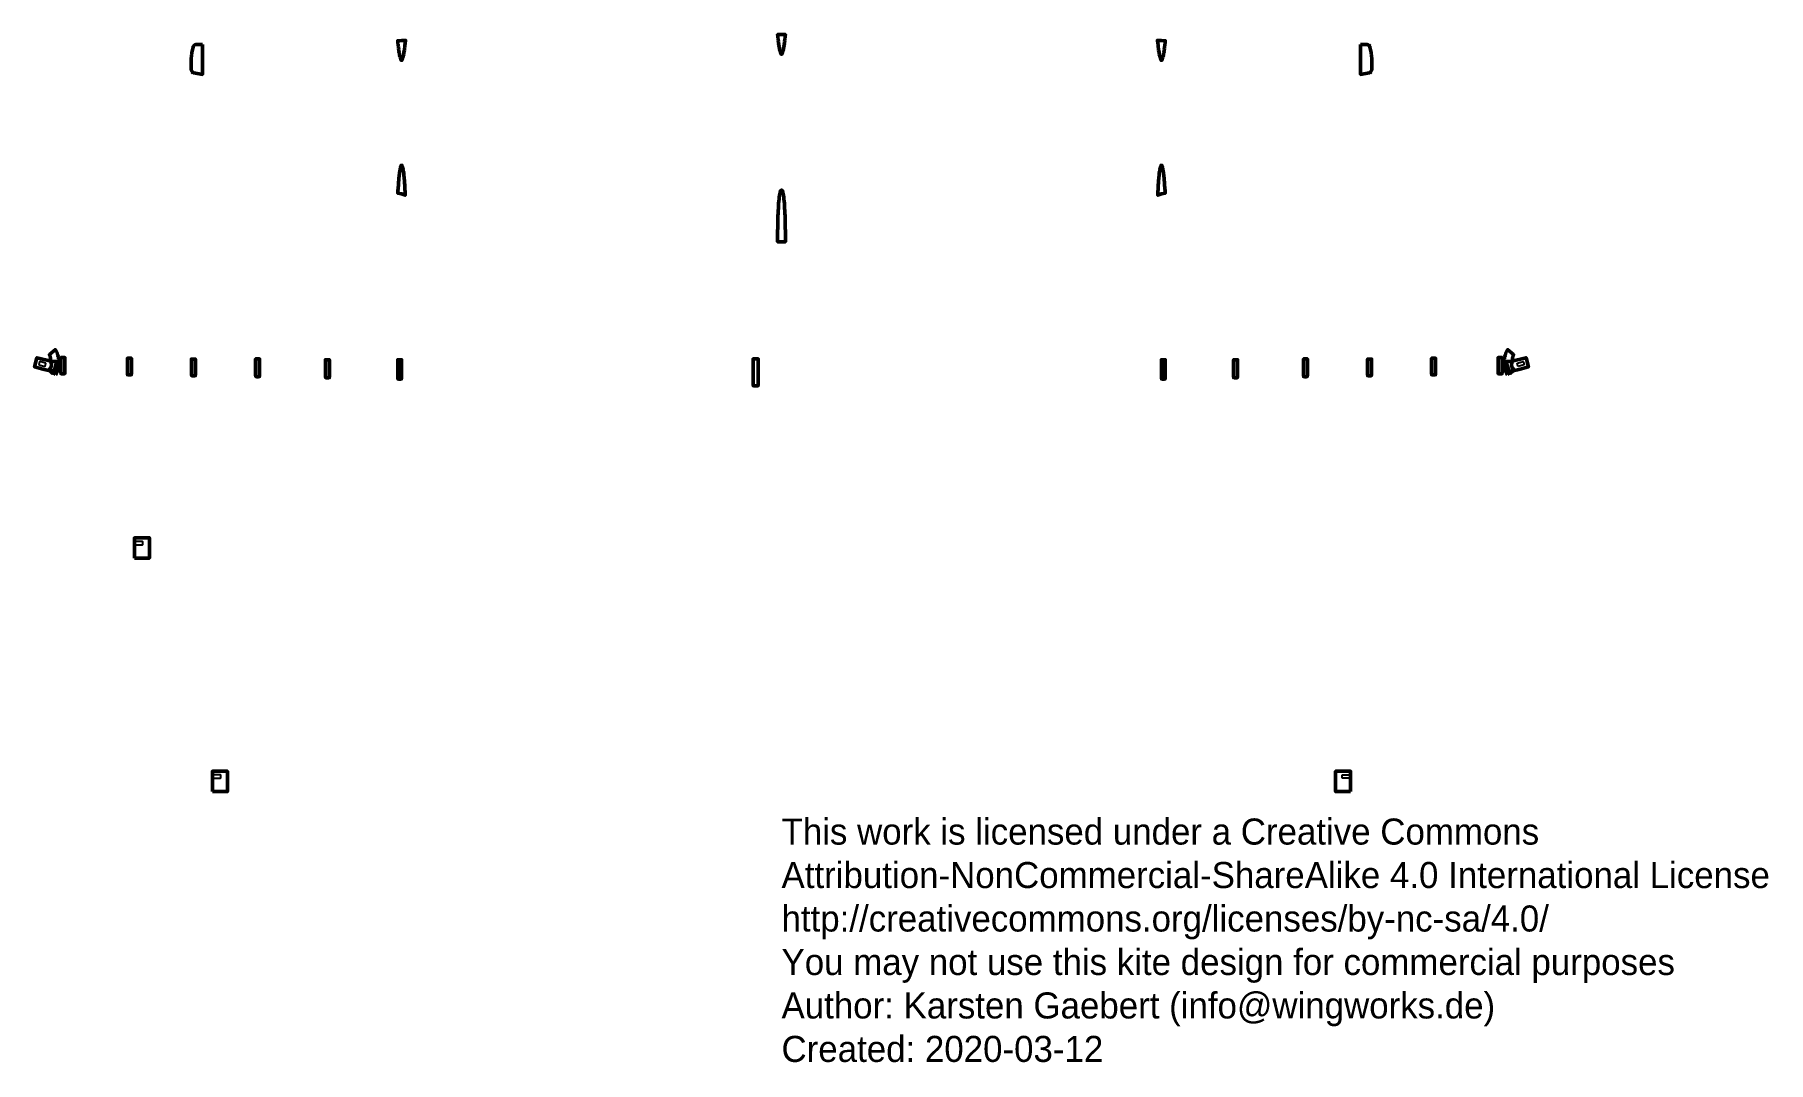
# Model space of a CAD drawing. Header units: millimetres. Extents: x -5729 to 7569, y -5370 to 2512.
import ezdxf

# ---------------------------------------------------------------- set-up
doc = ezdxf.new("R2010")
doc.units = ezdxf.units.MM
doc.layers.add('CUT', color=6, linetype='Continuous', lineweight=50)
doc.layers.add('PEN', color=5, linetype='Continuous')
doc.layers.add('TEXT', color=3, linetype='Continuous')

# ---------------------------------------------------------------- blocks, each defined once
blk = doc.blocks.new('cordura UV-SAIL-1.le_seam_patch_(0)')
at = {"layer": 'CUT'}
blk.add_lwpolyline([(0, 0), (-30, -1), (-30, 1), (-30, 4), (-30, 10), (-30, 19), (-30, 29), (-30, 41), (-30, 54), (-30, 69), (-30, 85), (-29, 102), (-29, 120), (-29, 139), (-28, 158), (-28, 178), (-27, 198), (-26, 217), (-25, 237), (-24, 256), (-23, 275), (-22, 293), (-21, 310), (-19, 326), (-17, 341), (-15, 355), (-13, 367), (-11, 377), (-9, 385), (-6, 391), (-3, 395), (0, 396), (3, 395), (6, 391), (9, 385), (11, 377), (13, 367), (15, 355), (17, 341), (19, 326), (21, 310), (22, 293), (23, 275), (24, 256), (25, 237), (26, 217), (27, 198), (28, 178), (28, 158), (29, 139), (29, 120), (29, 102), (30, 85), (30, 69), (30, 54), (30, 41), (30, 29), (30, 19), (30, 10), (30, 4), (30, 1), (30, -1), (0, 0)], close=True, dxfattribs=at)
blk = doc.blocks.new('cordura UV-SAIL-1.te_seam_patch_(1)')
at = {"layer": 'CUT'}
blk.add_lwpolyline([(0, 0), (-30, 0), (-30, -1), (-30, -2), (-30, -4), (-29, -7), (-29, -11), (-28, -16), (-28, -21), (-27, -26), (-26, -32), (-26, -39), (-25, -46), (-24, -53), (-23, -60), (-22, -68), (-21, -75), (-20, -83), (-18, -90), (-17, -97), (-16, -104), (-15, -111), (-13, -118), (-12, -124), (-10, -129), (-9, -134), (-8, -139), (-6, -143), (-5, -146), (-3, -148), (-2, -150), (0, -150), (2, -150), (3, -148), (5, -146), (6, -143), (8, -139), (9, -134), (10, -129), (12, -124), (13, -118), (15, -111), (16, -104), (17, -97), (18, -90), (20, -83), (21, -75), (22, -68), (23, -60), (24, -53), (25, -46), (26, -39), (26, -32), (27, -26), (28, -21), (28, -16), (29, -11), (29, -7), (30, -4), (30, -2), (30, -1), (30, 0), (0, 0)], close=True, dxfattribs=at)
blk = doc.blocks.new('cordura UV-STRUT-1-SEGMENT-4-tab_(2)')
at = {"layer": 'CUT'}
blk.add_lwpolyline([(0, 0), (87, 0), (115, -1), (116, 8), (116, 12), (116, 16), (116, 20), (116, 24), (116, 28), (117, 32), (117, 36), (117, 40), (117, 44), (117, 49), (117, 53), (117, 57), (117, 61), (117, 65), (117, 69), (117, 73), (117, 77), (117, 81), (117, 85), (117, 89), (117, 93), (117, 98), (117, 102), (117, 106), (117, 110), (117, 114), (117, 118), (117, 122), (116, 126), (116, 130), (116, 134), (116, 138), (116, 142), (116, 147), (115, 156), (87, 154), (0, 154)], close=True, dxfattribs=at)
at = {"layer": 'PEN'}
blk.add_lwpolyline([(115, 82), (109, 82), (115, 85), (109, 88), (115, 91), (109, 94), (115, 97), (109, 100), (115, 103), (109, 106), (115, 109), (109, 112), (114, 115), (108, 118), (114, 121), (108, 124), (114, 127), (108, 130), (114, 133), (108, 136), (114, 139), (108, 139)], dxfattribs=at)
blk.add_lwpolyline([(2, 126), (0, 124), (0, 103), (2, 101), (62, 101), (64, 103), (64, 124), (62, 126)], close=True, dxfattribs=at)
blk = doc.blocks.new('cordura UV-SAIL-5.le_seam_patch_(3)')
at = {"layer": 'CUT'}
blk.add_lwpolyline([(0, 0), (-29, 7), (-29, 8), (-29, 10), (-29, 13), (-28, 18), (-28, 23), (-28, 29), (-27, 37), (-27, 45), (-26, 53), (-25, 62), (-25, 72), (-24, 82), (-23, 93), (-22, 103), (-21, 114), (-20, 124), (-19, 135), (-18, 145), (-16, 155), (-15, 165), (-14, 174), (-12, 183), (-11, 191), (-10, 198), (-8, 204), (-7, 210), (-5, 214), (-3, 217), (-2, 219), (0, 220), (2, 219), (4, 217), (5, 214), (7, 209), (9, 203), (10, 196), (12, 188), (13, 180), (14, 170), (16, 161), (17, 150), (18, 139), (19, 128), (20, 117), (21, 105), (22, 94), (23, 83), (24, 71), (25, 61), (25, 50), (26, 40), (26, 31), (27, 22), (27, 15), (28, 8), (28, 2), (28, -3), (28, -6), (28, -9), (29, -9), (0, 0)], close=True, dxfattribs=at)
blk = doc.blocks.new('cordura UV-SAIL-5.le_seam_patch.left_(4)')
at = {"layer": 'CUT'}
blk.add_lwpolyline([(0, 0), (29, 7), (29, 8), (29, 10), (29, 13), (28, 18), (28, 23), (28, 29), (27, 37), (27, 45), (26, 53), (25, 62), (25, 72), (24, 82), (23, 93), (22, 103), (21, 114), (20, 124), (19, 135), (18, 145), (16, 155), (15, 165), (14, 174), (12, 183), (11, 191), (10, 198), (8, 204), (7, 210), (5, 214), (3, 217), (2, 219), (0, 220), (-2, 219), (-4, 217), (-5, 214), (-7, 209), (-9, 203), (-10, 196), (-12, 188), (-13, 180), (-14, 170), (-16, 161), (-17, 150), (-18, 139), (-19, 128), (-20, 117), (-21, 105), (-22, 94), (-23, 83), (-24, 71), (-25, 61), (-25, 50), (-26, 40), (-26, 31), (-27, 22), (-27, 15), (-28, 8), (-28, 2), (-28, -3), (-28, -6), (-28, -9), (-29, -9), (0, 0)], close=True, dxfattribs=at)
blk = doc.blocks.new('cordura UV-SAIL-5.te_seam_patch_(5)')
at = {"layer": 'CUT'}
blk.add_lwpolyline([(0, 0), (-30, -1), (-30, -1), (-30, -3), (-30, -5), (-29, -8), (-29, -12), (-28, -16), (-28, -21), (-27, -27), (-26, -33), (-26, -39), (-25, -46), (-24, -53), (-23, -60), (-22, -68), (-21, -75), (-20, -83), (-18, -90), (-17, -97), (-16, -104), (-15, -111), (-13, -118), (-12, -124), (-10, -129), (-9, -134), (-8, -139), (-6, -143), (-5, -146), (-3, -148), (-2, -150), (0, -150), (2, -150), (3, -148), (5, -146), (6, -143), (8, -139), (9, -134), (10, -129), (12, -123), (13, -117), (15, -111), (16, -104), (17, -97), (18, -89), (20, -82), (21, -74), (22, -67), (23, -59), (24, -52), (25, -45), (26, -38), (26, -31), (27, -25), (28, -19), (28, -14), (29, -10), (29, -6), (30, -3), (30, 0), (30, 1), (30, 2), (0, 0)], close=True, dxfattribs=at)
blk = doc.blocks.new('cordura UV-SAIL-5.te_seam_patch.left_(6)')
at = {"layer": 'CUT'}
blk.add_lwpolyline([(0, 0), (30, -1), (30, -1), (30, -3), (30, -5), (29, -8), (29, -12), (28, -16), (28, -21), (27, -27), (26, -33), (26, -39), (25, -46), (24, -53), (23, -60), (22, -68), (21, -75), (20, -83), (18, -90), (17, -97), (16, -104), (15, -111), (13, -118), (12, -124), (10, -129), (9, -134), (8, -139), (6, -143), (5, -146), (3, -148), (2, -150), (0, -150), (-2, -150), (-3, -148), (-5, -146), (-6, -143), (-8, -139), (-9, -134), (-10, -129), (-12, -123), (-13, -117), (-15, -111), (-16, -104), (-17, -97), (-18, -89), (-20, -82), (-21, -74), (-22, -67), (-23, -59), (-24, -52), (-25, -45), (-26, -38), (-26, -31), (-27, -25), (-28, -19), (-28, -14), (-29, -10), (-29, -6), (-30, -3), (-30, 0), (-30, 1), (-30, 2), (0, 0)], close=True, dxfattribs=at)
blk = doc.blocks.new('cordura UV-STRUT-5-SEGMENT-2-tab_(7)')
at = {"layer": 'CUT'}
blk.add_lwpolyline([(0, 0), (87, 0), (115, -1), (116, 8), (116, 12), (116, 16), (116, 20), (116, 24), (116, 29), (116, 33), (116, 37), (116, 41), (116, 45), (116, 49), (116, 53), (116, 57), (116, 61), (116, 65), (116, 69), (116, 73), (116, 77), (116, 81), (116, 85), (116, 89), (116, 93), (116, 97), (116, 101), (116, 106), (116, 110), (116, 114), (116, 118), (116, 122), (116, 126), (116, 130), (116, 134), (116, 138), (116, 142), (116, 146), (115, 155), (87, 154), (0, 154)], close=True, dxfattribs=at)
at = {"layer": 'PEN'}
blk.add_lwpolyline([(114, 82), (108, 82), (114, 85), (108, 88), (114, 91), (108, 94), (114, 97), (108, 100), (114, 103), (108, 106), (114, 109), (108, 112), (114, 115), (108, 118), (114, 121), (108, 124), (114, 127), (108, 130), (114, 133), (108, 136), (114, 139), (108, 139)], dxfattribs=at)
blk.add_lwpolyline([(2, 126), (0, 124), (0, 103), (2, 101), (62, 101), (64, 103), (64, 124), (62, 126)], close=True, dxfattribs=at)
blk = doc.blocks.new('cordura UV-STRUT-5-SEGMENT-2.left-tab.left_(8)')
at = {"layer": 'CUT'}
blk.add_lwpolyline([(0, 0), (-87, 0), (-115, -1), (-116, 8), (-116, 12), (-116, 16), (-116, 20), (-116, 24), (-116, 29), (-116, 33), (-116, 37), (-116, 41), (-116, 45), (-116, 49), (-116, 53), (-116, 57), (-116, 61), (-116, 65), (-116, 69), (-116, 73), (-116, 77), (-116, 81), (-116, 85), (-116, 89), (-116, 93), (-116, 97), (-116, 101), (-116, 106), (-116, 110), (-116, 114), (-116, 118), (-116, 122), (-116, 126), (-116, 130), (-116, 134), (-116, 138), (-116, 142), (-116, 146), (-115, 155), (-87, 154), (0, 154)], close=True, dxfattribs=at)
at = {"layer": 'PEN'}
blk.add_lwpolyline([(-108, 82), (-114, 82), (-108, 85), (-114, 88), (-108, 91), (-114, 94), (-108, 97), (-114, 100), (-108, 103), (-114, 106), (-108, 109), (-114, 112), (-108, 115), (-114, 118), (-108, 121), (-114, 124), (-108, 127), (-114, 130), (-108, 133), (-114, 136), (-108, 139), (-114, 139)], dxfattribs=at)
blk.add_lwpolyline([(-2, 126), (0, 124), (0, 103), (-2, 101), (-62, 101), (-64, 103), (-64, 124), (-62, 126)], close=True, dxfattribs=at)
blk = doc.blocks.new('cordura UV-LE-1.seg_seam_patch_(9)')
at = {"layer": 'CUT'}
blk.add_lwpolyline([(0, 0), (20, 0), (20, -197), (20, -200), (19, -202), (17, -205), (15, -206), (13, -207), (10, -207), (-10, -207), (-13, -207), (-15, -206), (-17, -205), (-19, -202), (-20, -200), (-20, -197), (-20, 0)], close=True, dxfattribs=at)
blk = doc.blocks.new('cordura UV-LE-5.seg_seam_patch_(10)')
at = {"layer": 'CUT'}
blk.add_lwpolyline([(0, 0), (15, 0), (15, -142), (15, -144), (14, -146), (13, -147), (11, -148), (9, -149), (8, -149), (-8, -149), (-9, -149), (-11, -148), (-13, -147), (-14, -146), (-15, -144), (-15, -142), (-15, 0)], close=True, dxfattribs=at)
blk = doc.blocks.new('cordura UV-LE-5.seg_seam_patch.left_(11)')
at = {"layer": 'CUT'}
blk.add_lwpolyline([(0, 0), (15, 0), (15, -142), (15, -144), (14, -146), (13, -147), (11, -148), (9, -149), (8, -149), (-8, -149), (-9, -149), (-11, -148), (-13, -147), (-14, -146), (-15, -144), (-15, -142), (-15, 0)], close=True, dxfattribs=at)
blk = doc.blocks.new('cordura UV-LE-6.seg_seam_patch_(12)')
at = {"layer": 'CUT'}
blk.add_lwpolyline([(0, 0), (15, 0), (15, -131), (15, -133), (14, -135), (13, -136), (11, -137), (9, -138), (8, -138), (-7, -138), (-9, -138), (-11, -137), (-13, -136), (-14, -135), (-15, -133), (-15, -131), (-15, 0)], close=True, dxfattribs=at)
blk = doc.blocks.new('cordura UV-LE-6.seg_seam_patch.left_(13)')
at = {"layer": 'CUT'}
blk.add_lwpolyline([(0, 0), (15, 0), (15, -131), (15, -133), (14, -135), (13, -136), (11, -137), (9, -138), (7, -138), (-8, -138), (-9, -138), (-11, -137), (-13, -136), (-14, -135), (-15, -133), (-15, -131), (-15, 0)], close=True, dxfattribs=at)
blk = doc.blocks.new('cordura UV-LE-7.seg_seam_patch_(14)')
at = {"layer": 'CUT'}
blk.add_lwpolyline([(0, 0), (15, 0), (15, -129), (15, -131), (14, -133), (13, -134), (11, -136), (9, -136), (8, -137), (-8, -137), (-9, -136), (-11, -136), (-13, -134), (-14, -133), (-15, -131), (-15, -129), (-15, 0)], close=True, dxfattribs=at)
blk = doc.blocks.new('cordura UV-LE-7.seg_seam_patch.left_(15)')
at = {"layer": 'CUT'}
blk.add_lwpolyline([(0, 0), (15, 0), (15, -129), (15, -131), (14, -133), (13, -134), (11, -136), (9, -136), (8, -137), (-8, -137), (-9, -136), (-11, -136), (-13, -134), (-14, -133), (-15, -131), (-15, -129), (-15, 0)], close=True, dxfattribs=at)
blk = doc.blocks.new('cordura UV-LE-8.seg_seam_patch_(16)')
at = {"layer": 'CUT'}
blk.add_lwpolyline([(0, 0), (15, 0), (15, -121), (15, -123), (14, -125), (13, -127), (11, -128), (9, -129), (8, -129), (-8, -129), (-9, -129), (-11, -128), (-13, -127), (-14, -125), (-15, -123), (-15, -121), (-15, 0)], close=True, dxfattribs=at)
blk = doc.blocks.new('cordura UV-LE-8.seg_seam_patch.left_(17)')
at = {"layer": 'CUT'}
blk.add_lwpolyline([(0, 0), (15, 0), (15, -121), (15, -123), (14, -125), (13, -127), (11, -128), (9, -129), (8, -129), (-8, -129), (-9, -129), (-11, -128), (-13, -127), (-14, -125), (-15, -123), (-15, -121), (-15, 0)], close=True, dxfattribs=at)
blk = doc.blocks.new('cordura UV-LE-9.seg_seam_patch_(18)')
at = {"layer": 'CUT'}
blk.add_lwpolyline([(0, 0), (15, 0), (15, -121), (15, -123), (14, -125), (13, -126), (11, -127), (9, -128), (8, -128), (-8, -128), (-9, -128), (-11, -127), (-13, -126), (-14, -125), (-15, -123), (-15, -121), (-15, 0)], close=True, dxfattribs=at)
blk = doc.blocks.new('cordura UV-LE-9.seg_seam_patch.left_(19)')
at = {"layer": 'CUT'}
blk.add_lwpolyline([(0, 0), (15, 0), (15, -121), (15, -123), (14, -125), (13, -126), (11, -127), (9, -128), (8, -128), (-8, -128), (-9, -128), (-11, -127), (-13, -126), (-14, -125), (-15, -123), (-15, -121), (-15, 0)], close=True, dxfattribs=at)
blk = doc.blocks.new('cordura UV-LE-10-Tip-Patch_(20)')
at = {"layer": 'CUT'}
blk.add_lwpolyline([(0, 0), (4, 4), (8, 8), (11, 13), (14, 18), (17, 23), (20, 28), (22, 33), (24, 38), (25, 44), (26, 49), (27, 55), (28, 60), (28, 66), (29, 72), (29, 78), (28, 83), (28, 89), (28, 95), (27, 100), (26, 106), (26, 111), (25, 117), (24, 123), (23, 128), (22, 134), (21, 139), (19, 145), (18, 150), (16, 156), (15, 161), (13, 167), (11, 172), (8, 177), (6, 182), (3, 187), (0, 192), (-46, 153), (-44, 150), (-43, 147), (-42, 144), (-41, 140), (-40, 137), (-39, 134), (-38, 131), (-38, 127), (-37, 124), (-37, 121), (-36, 118), (-36, 114), (-35, 111), (-35, 108), (-34, 104), (-33, 101), (-33, 98), (-32, 95), (-32, 91), (-31, 88), (-31, 85), (-31, 81), (-30, 78), (-30, 75), (-30, 71), (-31, 68), (-31, 65), (-32, 61), (-33, 58), (-34, 55), (-35, 52), (-37, 49), (-39, 46), (-41, 44), (-43, 41), (-46, 39)], close=True, dxfattribs=at)
blk = doc.blocks.new('cordura UV-LE-10.left-Tip-Patch.left_(21)')
at = {"layer": 'CUT'}
blk.add_lwpolyline([(0, 0), (-4, 4), (-8, 8), (-11, 13), (-14, 18), (-17, 23), (-20, 28), (-22, 33), (-24, 38), (-25, 44), (-26, 49), (-27, 55), (-28, 60), (-28, 66), (-29, 72), (-29, 78), (-28, 83), (-28, 89), (-28, 95), (-27, 100), (-26, 106), (-26, 111), (-25, 117), (-24, 123), (-23, 128), (-22, 134), (-21, 139), (-19, 145), (-18, 150), (-16, 156), (-15, 161), (-13, 167), (-11, 172), (-8, 177), (-6, 182), (-3, 187), (0, 192), (46, 153), (44, 150), (43, 147), (42, 144), (41, 140), (40, 137), (39, 134), (38, 131), (38, 127), (37, 124), (37, 121), (36, 118), (36, 114), (35, 111), (35, 108), (34, 104), (33, 101), (33, 98), (32, 95), (32, 91), (31, 88), (31, 85), (31, 81), (30, 78), (30, 75), (30, 71), (31, 68), (31, 65), (32, 61), (33, 58), (34, 55), (35, 52), (37, 49), (39, 46), (41, 44), (43, 41), (46, 39)], close=True, dxfattribs=at)
blk = doc.blocks.new('cordura UV-LE-10.tip_line_patch_(22)')
at = {"layer": 'CUT'}
blk.add_lwpolyline([(0, 0), (0, -230), (-65, -218), (-70, -217), (-75, -214), (-79, -210), (-82, -205), (-84, -200), (-85, -195), (-85, -101), (-84, -95), (-84, -88), (-83, -81), (-82, -74), (-81, -67), (-80, -61), (-71, -20), (-70, -14), (-67, -10), (-63, -6), (-58, -3), (-52, -1), (-47, 0)], close=True, dxfattribs=at)
blk = doc.blocks.new('cordura UV-LE-10.tip_line_patch.left_(23)')
at = {"layer": 'CUT'}
blk.add_lwpolyline([(0, 0), (0, -230), (65, -218), (70, -217), (75, -214), (79, -210), (82, -205), (84, -200), (85, -195), (85, -101), (84, -95), (84, -88), (83, -81), (82, -74), (81, -67), (80, -61), (71, -20), (70, -14), (67, -10), (63, -6), (58, -3), (52, -1), (47, 0)], close=True, dxfattribs=at)
blk = doc.blocks.new('cordura UV-LE-10.tab_(24)')
at = {"layer": 'CUT'}
blk.add_lwpolyline([(0, 0), (-62, 16), (-44, 87), (74, 58), (103, 58), (104, 48), (105, 44), (105, 39), (105, 34), (105, 29), (105, 24), (105, 19), (104, 14), (103, 9), (102, 4), (100, 0), (98, -5), (96, -10), (93, -14), (91, -18), (88, -22), (84, -26), (78, -33), (56, -14), (0, 0)], close=True, dxfattribs=at)
at = {"layer": 'PEN'}
blk.add_lwpolyline([(16, 21), (19, 23), (24, 43), (22, 45), (-22, 57), (-25, 55), (-30, 35), (-28, 32)], close=True, dxfattribs=at)
blk.add_lwpolyline([(97, 44), (103, 42), (96, 41), (101, 37), (94, 36), (99, 31), (92, 30), (97, 25), (90, 24), (95, 19), (89, 18), (93, 14), (87, 13), (91, 8), (85, 7), (90, 2), (83, 1), (88, -3), (81, -4), (87, -6)], dxfattribs=at)
blk = doc.blocks.new('cordura UV-LE-10.tab_left_(25)')
at = {"layer": 'CUT'}
blk.add_lwpolyline([(0, 0), (62, 16), (44, 87), (-74, 58), (-103, 58), (-104, 48), (-105, 44), (-105, 39), (-105, 34), (-105, 29), (-105, 24), (-105, 19), (-104, 14), (-103, 9), (-102, 4), (-100, 0), (-98, -5), (-96, -10), (-93, -14), (-91, -18), (-88, -22), (-84, -26), (-78, -33), (-56, -14), (0, 0)], close=True, dxfattribs=at)
at = {"layer": 'PEN'}
blk.add_lwpolyline([(-103, 42), (-97, 44), (-102, 39), (-95, 38), (-100, 34), (-93, 33), (-98, 28), (-91, 27), (-96, 22), (-89, 21), (-94, 17), (-88, 16), (-92, 11), (-86, 10), (-91, 5), (-84, 4), (-89, -1), (-82, -2), (-87, -6), (-81, -4)], dxfattribs=at)
blk.add_lwpolyline([(-16, 21), (-19, 23), (-24, 43), (-22, 45), (22, 57), (25, 55), (30, 35), (28, 32)], close=True, dxfattribs=at)
blk = doc.blocks.new('cordura UV-LE-10.seg_seam_patch_(26)')
at = {"layer": 'CUT'}
blk.add_lwpolyline([(0, 0), (15, 0), (15, -118), (15, -120), (14, -122), (13, -123), (11, -124), (9, -125), (8, -125), (-8, -125), (-9, -125), (-11, -124), (-13, -123), (-14, -122), (-15, -120), (-15, -118), (-15, 0)], close=True, dxfattribs=at)
blk = doc.blocks.new('cordura UV-LE-10.seg_seam_patch.left_(27)')
at = {"layer": 'CUT'}
blk.add_lwpolyline([(0, 0), (15, 0), (15, -118), (15, -120), (14, -122), (13, -123), (11, -124), (9, -125), (8, -125), (-8, -125), (-9, -125), (-11, -124), (-13, -123), (-14, -122), (-15, -120), (-15, -118), (-15, 0)], close=True, dxfattribs=at)
blk = doc.blocks.new('Copyright_(131)')
at = {"layer": 'TEXT', "insert": (0, -3500), "char_height": 200, "attachment_point": 1}
blk.add_mtext('This work is licensed under a Creative Commons \\PAttribution-NonCommercial-ShareAlike 4.0 International License\\Phttp://creativecommons.org/licenses/by-nc-sa/4.0/\\PYou may not use this kite design for commercial purposes\\PAuthor: Karsten Gaebert (info@wingworks.de)\\PCreated: 2020-03-12', dxfattribs=at)

msp = doc.modelspace()

# ---------------------------------------------------------------- block references
for name, p in [('cordura UV-LE-10.tip_line_patch_(22)', (-4442, 2437)), ('cordura UV-SAIL-5.te_seam_patch_(5)', (-2914, 2466)), ('cordura UV-SAIL-1.te_seam_patch_(1)', (0, 2512)), ('cordura UV-SAIL-5.te_seam_patch.left_(6)', (2914, 2466)), ('cordura UV-LE-10.tip_line_patch.left_(23)', (4442, 2437)), ('cordura UV-SAIL-5.le_seam_patch_(3)', (-2914, 1290)), ('cordura UV-SAIL-5.le_seam_patch.left_(4)', (2914, 1290)), ('cordura UV-SAIL-1.le_seam_patch_(0)', (0, 924)), ('cordura UV-LE-10.tab_(24)', (-5667, -53)), ('cordura UV-LE-10-Tip-Patch_(20)', (-5570, -95)), ('cordura UV-LE-10.seg_seam_patch_(26)', (-5512, 35)), ('cordura UV-LE-9.seg_seam_patch_(18)', (-5002, 30)), ('cordura UV-LE-8.seg_seam_patch_(16)', (-4511, 24)), ('cordura UV-LE-7.seg_seam_patch_(14)', (-4019, 25)), ('cordura UV-LE-6.seg_seam_patch_(12)', (-3483, 18)), ('cordura UV-LE-5.seg_seam_patch_(10)', (-2929, 19)), ('cordura UV-LE-1.seg_seam_patch_(9)', (-198, 25)), ('cordura UV-LE-5.seg_seam_patch.left_(11)', (2929, 19)), ('cordura UV-LE-6.seg_seam_patch.left_(13)', (3483, 18)), ('cordura UV-LE-7.seg_seam_patch.left_(15)', (4019, 25)), ('cordura UV-LE-8.seg_seam_patch.left_(17)', (4511, 24)), ('cordura UV-LE-9.seg_seam_patch.left_(19)', (5002, 30)), ('cordura UV-LE-10.seg_seam_patch.left_(27)', (5512, 35)), ('cordura UV-LE-10.left-Tip-Patch.left_(21)', (5570, -95)), ('cordura UV-LE-10.tab_left_(25)', (5667, -53)), ('cordura UV-STRUT-1-SEGMENT-4-tab_(2)', (-4964, -1502)), ('cordura UV-STRUT-5-SEGMENT-2-tab_(7)', (-4365, -3292)), ('cordura UV-STRUT-5-SEGMENT-2.left-tab.left_(8)', (4365, -3292)), ('Copyright_(131)', (0, 0))]:
    msp.add_blockref(name, p)

doc.saveas('drawing.dxf')
